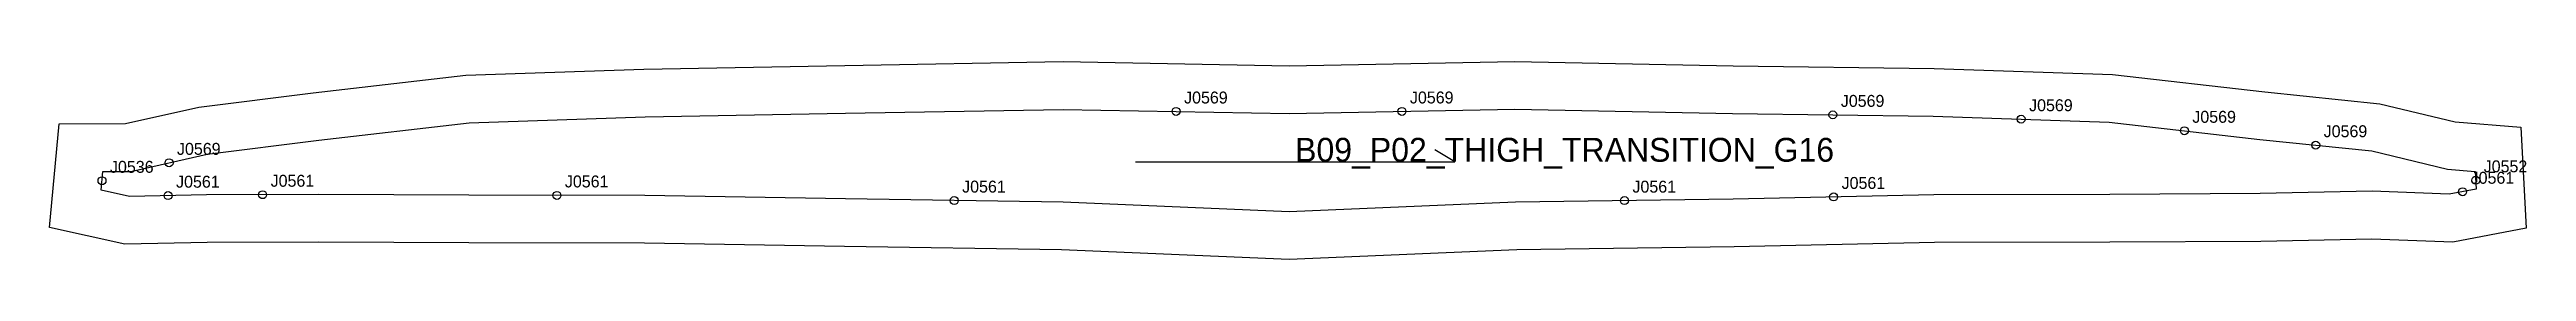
# Model space of a CAD drawing. Header units: millimetres. Extents: x -13 to 608, y -22 to 28.
import ezdxf

# ---------------------------------------------------------------- set-up
doc = ezdxf.new("R2010")
doc.units = ezdxf.units.MM
for name, color, linetype in [('CUT', 1, 'Continuous'), ('GRAIN', 3, 'Continuous'), ('LABEL', 7, 'Continuous'), ('NOTCH', 2, 'Continuous'), ('SEW', 5, 'Continuous')]:
    doc.layers.add(name, color=color, linetype=linetype)

msp = doc.modelspace()

# ---------------------------------------------------------------- linework, layer by layer
at = {"layer": 'CUT'}
msp.add_lwpolyline([(-10.94, 11.98), (5.68, 12.01), (24.06, 16.15), (52.72, 19.77), (90.95, 24.19), (135.6, 25.68), (185.97, 26.62), (240.73, 27.6), (297.33, 26.56), (353.95, 27.63), (408.7, 26.57), (459.09, 25.88), (503.79, 24.38), (541.95, 19.98), (570.77, 17), (589.65, 12.44), (606.11, 11.12), (607.44, -14.25), (589.07, -17.8), (568.77, -17.01), (540.9, -17.58), (503.12, -17.77), (459.13, -17.86), (408.92, -18.94), (354.48, -19.7), (297.41, -22.14), (240.34, -19.74), (185.93, -18.9), (135.73, -18.06), (91.73, -17.99), (54.11, -17.8), (26.13, -17.89), (5.52, -18.31), (-13.37, -14.14), (-10.94, 11.98)], close=True, dxfattribs=at)
at = {"layer": 'GRAIN'}
for p, q in [((258.86, 2.44), (338.86, 2.44)), ((338.86, 2.44), (333.86, 5.44))]:
    msp.add_line(p, q, dxfattribs=at)
at = {"layer": 'NOTCH'}
for centre in [(269.03, 15.08), (325.64, 15.09), (433.65, 14.23), (480.85, 13.14), (521.77, 10.23), (554.69, 6.6), (16.58, 2.17), (-0.22, -2.35), (16.35, -6.09), (40.05, -5.85), (113.81, -6.02), (433.85, -6.4), (591.53, -5.1), (594.8, -2.22), (213.4, -7.32), (381.42, -7.33)]:
    msp.add_circle(centre, 1, dxfattribs=at)
at = {"layer": 'SEW'}
msp.add_lwpolyline([(0, 0), (7.03, 0.01), (26.13, 4.32), (54.16, 7.86), (91.84, 12.21), (135.91, 13.69), (186.19, 14.62), (240.73, 15.6), (297.33, 14.56), (353.94, 15.63), (408.5, 14.58), (458.8, 13.88), (502.9, 12.4), (540.65, 8.05), (568.73, 5.14), (587.75, 0.55), (594.68, 0), (594.91, -4.45), (588.15, -5.75), (568.88, -5), (540.75, -5.58), (503.08, -5.77), (458.99, -5.86), (408.7, -6.95), (354.14, -7.71), (297.41, -10.13), (240.68, -7.74), (186.13, -6.9), (135.84, -6.06), (91.77, -5.99), (54.12, -5.8), (25.99, -5.89), (6.71, -6.28), (-0.44, -4.7)], close=True, dxfattribs=at)

# ---------------------------------------------------------------- texts
at = {"layer": 'LABEL'}
for s, height, p in [('J0569', 3, (271.03, 17.08)), ('J0569', 3, (327.64, 17.09)), ('J0569', 3, (435.65, 16.23)), ('J0569', 3, (482.85, 15.14)), ('J0569', 3, (523.77, 12.23)), ('J0569', 3, (18.58, 4.17)), ('B09_P02_THIGH_TRANSITION_G16', 6, (298.86, 2.44)), ('J0569', 3, (556.69, 8.6)), ('J0536', 3, (1.78, -0.35)), ('J0552', 3, (596.8, -0.22)), ('J0561', 3, (18.35, -4.09)), ('J0561', 3, (42.05, -3.85)), ('J0561', 3, (115.81, -4.02)), ('J0561', 3, (215.4, -5.32)), ('J0561', 3, (383.42, -5.33)), ('J0561', 3, (435.85, -4.4)), ('J0561', 3, (593.53, -3.1))]:
    msp.add_text(s, height=height, dxfattribs=at).set_placement(p)

doc.saveas('drawing.dxf')
